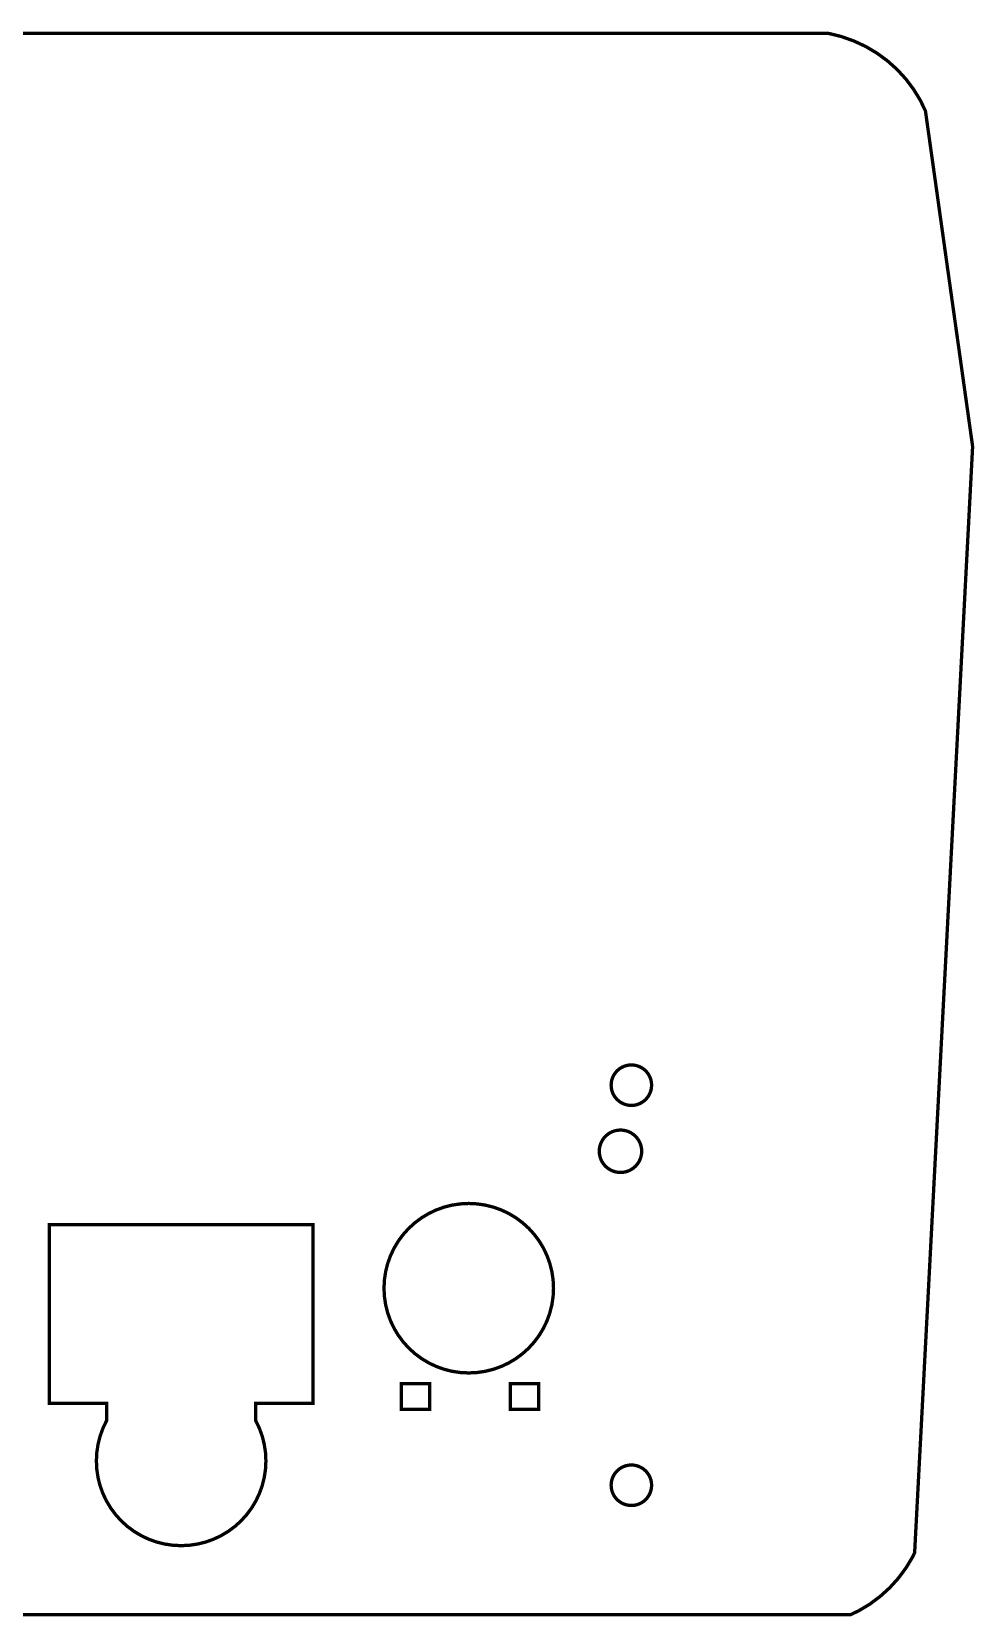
# Model space of a CAD drawing. Extents: x 0.01 to 6.68, y 0.06 to 6.68.
# Drawn here: x 2.74 to 6.68, y 0.06 to 6.68 of the extents above; entities that cross this region are included whole.
import ezdxf

# ---------------------------------------------------------------- set-up
doc = ezdxf.new("R2010")
doc.units = 0
doc.layers.get('0').update_dxf_attribs({"linetype": 'CONTINUOUS'})

msp = doc.modelspace()

# ---------------------------------------------------------------- linework, layer by layer
at = {"color": 0, "const_width": 0.013889}
msp.add_lwpolyline([(2.56244, 0.063151), (2.82032, 0.063151), (3.08236, 0.063151), (3.34646, 0.063151), (3.61051, 0.063151), (3.87256, 0.063151), (4.13043, 0.063151), (4.38211, 0.063151), (4.62554, 0.063151), (4.85867, 0.063151), (5.07932, 0.063151), (5.2856, 0.063151), (5.47532, 0.063151), (5.64643, 0.063151), (5.79688, 0.063151), (5.92464, 0.063151), (6.02756, 0.063151), (6.10368, 0.063151), (6.15082, 0.063151), (6.16704, 0.063151), (6.16704, 0.063151), (6.16704, 0.063151), (6.17225, 0.065647), (6.18375, 0.071072), (6.19521, 0.076552), (6.20047, 0.078993), (6.20047, 0.078993), (6.20047, 0.078993), (6.20768, 0.083388), (6.22364, 0.092936), (6.23958, 0.102485), (6.24685, 0.106825), (6.24685, 0.106825), (6.24685, 0.106825), (6.25364, 0.111871), (6.26856, 0.122938), (6.28347, 0.13406), (6.29031, 0.139051), (6.29031, 0.139051), (6.29031, 0.139051), (6.29656, 0.144749), (6.31033, 0.157226), (6.32411, 0.16976), (6.3304, 0.175401), (6.3304, 0.175401), (6.3304, 0.175401), (6.33285, 0.178114), (6.33529, 0.180772), (6.33529, 0.180772), (6.33529, 0.180772), (6.34017, 0.186199), (6.35101, 0.198133), (6.36182, 0.210069), (6.36675, 0.215494), (6.36675, 0.215494), (6.36675, 0.215494), (6.37175, 0.222331), (6.38286, 0.23725), (6.39393, 0.252171), (6.39899, 0.258951), (6.39899, 0.258951), (6.39899, 0.258951), (6.40332, 0.266222), (6.41287, 0.282172), (6.42242, 0.298122), (6.42681, 0.305339), (6.42681, 0.305339), (6.42681, 0.305339), (6.43083, 0.313857), (6.43485, 0.322319), (6.43485, 0.322319), (6.43485, 0.322319), (6.43517, 0.329156), (6.43599, 0.344075), (6.43674, 0.35905), (6.43712, 0.365831), (6.43712, 0.365831), (6.43712, 0.365831), (6.4375, 0.373156), (6.43847, 0.392415), (6.43989, 0.419596), (6.44157, 0.450792), (6.44319, 0.482042), (6.44461, 0.509224), (6.44558, 0.528483), (6.44601, 0.535753), (6.44601, 0.535753), (6.44601, 0.535753), (6.44635, 0.542372), (6.44726, 0.559733), (6.44851, 0.58431), (6.45003, 0.612414), (6.4515, 0.640571), (6.45275, 0.665147), (6.45367, 0.682508), (6.45404, 0.689074), (6.45404, 0.689074), (6.45404, 0.689074), (6.45594, 0.725586), (6.46018, 0.805826), (6.46436, 0.886122), (6.46631, 0.922581), (6.46631, 0.922581), (6.46631, 0.922581), (6.4669, 0.934571), (6.46756, 0.94656), (6.46756, 0.94656), (6.46756, 0.94656), (6.46821, 0.959472), (6.46972, 0.987847), (6.47119, 1.01622), (6.4719, 1.02908), (6.4719, 1.02908), (6.4719, 1.02908), (6.47271, 1.04481), (6.47353, 1.06055), (6.47353, 1.06055), (6.47353, 1.06055), (6.47385, 1.06738), (6.47424, 1.07416), (6.47424, 1.07416), (6.47424, 1.07416), (6.47558, 1.10086), (6.47928, 1.17117), (6.48449, 1.27056), (6.4905, 1.38449), (6.49647, 1.49843), (6.50168, 1.59782), (6.50537, 1.66813), (6.50678, 1.69476), (6.50678, 1.69476), (6.50678, 1.69476), (6.50726, 1.70415), (6.50851, 1.72885), (6.51036, 1.76378), (6.51247, 1.80376), (6.51454, 1.84381), (6.51639, 1.87875), (6.51764, 1.90343), (6.51818, 1.91276), (6.51818, 1.91276), (6.51818, 1.91276), (6.51878, 1.92421), (6.52007, 1.94933), (6.52138, 1.9745), (6.52203, 1.98589), (6.52203, 1.98589), (6.52203, 1.98589), (6.52246, 1.99485), (6.52371, 2.01828), (6.52544, 2.05149), (6.52746, 2.08951), (6.5294, 2.12761), (6.53114, 2.16081), (6.53239, 2.18425), (6.53288, 2.19314), (6.53288, 2.19314), (6.53288, 2.19314), (6.53326, 2.20047), (6.53424, 2.21963), (6.53564, 2.24675), (6.53733, 2.27783), (6.53896, 2.30897), (6.54036, 2.3361), (6.54135, 2.35525), (6.54178, 2.36253), (6.54178, 2.36253), (6.54178, 2.36253), (6.54292, 2.38499), (6.54601, 2.44422), (6.5504, 2.52789), (6.55544, 2.62386), (6.56049, 2.71983), (6.56489, 2.8035), (6.56799, 2.86274), (6.56917, 2.88514), (6.56917, 2.88514), (6.56917, 2.88514), (6.57036, 2.90836), (6.57379, 2.97385), (6.57915, 3.07563), (6.58604, 3.20768), (6.59424, 3.36388), (6.60335, 3.53825), (6.61317, 3.72467), (6.62326, 3.91715), (6.63331, 4.10969), (6.64312, 4.29611), (6.65224, 4.47049), (6.66043, 4.62668), (6.66732, 4.75874), (6.67269, 4.86051), (6.67611, 4.926), (6.67736, 4.94917), (6.67736, 4.94917), (6.67736, 4.94917), (6.67219, 4.98568), (6.65869, 5.08182), (6.6396, 5.21778), (6.61768, 5.37364), (6.59576, 5.52951), (6.57667, 5.66547), (6.56315, 5.76161), (6.55806, 5.79807), (6.55806, 5.79807), (6.55806, 5.79807), (6.55583, 5.81386), (6.54997, 5.85553), (6.54167, 5.91433), (6.53222, 5.98178), (6.52274, 6.04926), (6.51443, 6.10807), (6.50857, 6.14974), (6.5064, 6.16547), (6.5064, 6.16547), (6.5064, 6.16547), (6.50558, 6.17122), (6.50558, 6.17122), (6.50558, 6.17122), (6.50444, 6.17904), (6.50157, 6.1996), (6.4975, 6.22863), (6.49283, 6.26188), (6.48812, 6.29514), (6.48406, 6.32417), (6.48118, 6.34472), (6.48008, 6.35249), (6.48008, 6.35249), (6.48008, 6.35249), (6.47683, 6.35926), (6.46972, 6.37414), (6.46257, 6.38906), (6.45936, 6.39578), (6.45936, 6.39578), (6.45936, 6.39578), (6.45497, 6.40306), (6.44532, 6.419), (6.4356, 6.435), (6.43126, 6.44222), (6.43126, 6.44222), (6.43126, 6.44222), (6.42617, 6.44906), (6.41499, 6.46397), (6.40375, 6.47889), (6.39871, 6.48568), (6.39871, 6.48568), (6.39871, 6.48568), (6.39296, 6.49197), (6.38032, 6.50575), (6.36768, 6.51953), (6.36199, 6.52576), (6.36199, 6.52576), (6.36199, 6.52576), (6.35781, 6.52951), (6.34864, 6.53776), (6.33942, 6.54601), (6.33529, 6.54969), (6.33529, 6.54969), (6.33529, 6.54969), (6.32835, 6.55593), (6.32146, 6.56212), (6.32146, 6.56212), (6.32146, 6.56212), (6.31456, 6.56717), (6.29949, 6.57824), (6.2844, 6.58931), (6.27756, 6.59429), (6.27756, 6.59429), (6.27756, 6.59429), (6.27024, 6.59868), (6.25413, 6.60824), (6.23801, 6.61783), (6.23068, 6.62218), (6.23068, 6.62218), (6.23068, 6.62218), (6.22293, 6.62582), (6.20594, 6.63374), (6.18896, 6.64171), (6.18126, 6.64529), (6.18126, 6.64529), (6.18126, 6.64529), (6.17318, 6.64817), (6.15549, 6.6544), (6.13781, 6.66069), (6.12978, 6.66351), (6.12978, 6.66351), (6.12978, 6.66351), (6.12147, 6.66558), (6.10325, 6.67014), (6.08501, 6.67469), (6.07676, 6.67671), (6.07676, 6.67671), (6.07676, 6.67671), (6.07215, 6.67736), (6.07215, 6.67736), (6.07215, 6.67736), (6.05647, 6.67736), (6.0109, 6.67736), (5.93739, 6.67736), (5.83789, 6.67736), (5.71446, 6.67736), (5.56907, 6.67736), (5.40369, 6.67736), (5.22032, 6.67736), (5.02106, 6.67736), (4.80778, 6.67736), (4.58251, 6.67736), (4.34728, 6.67736), (4.10406, 6.67736), (3.85482, 6.67736), (3.60161, 6.67736), (3.3464, 6.67736), (3.09119, 6.67736), (2.838, 6.67736), (2.58876, 6.67736)], dxfattribs=at)
for points in [[(5.16635, 2.2889), (5.16635, 2.2889), (5.16743, 2.29432), (5.16851, 2.29975), (5.16851, 2.29975), (5.16851, 2.29975), (5.16894, 2.301), (5.16894, 2.301), (5.16894, 2.301), (5.17051, 2.30561), (5.1721, 2.31022), (5.1721, 2.31022), (5.1721, 2.31022), (5.17449, 2.31521), (5.17692, 2.32015), (5.17692, 2.32015), (5.17692, 2.32015), (5.18001, 2.32476), (5.18311, 2.32937), (5.18311, 2.32937), (5.18311, 2.32937), (5.18674, 2.33356), (5.19043, 2.33768), (5.19043, 2.33768), (5.19043, 2.33768), (5.19456, 2.34136), (5.19874, 2.345), (5.19874, 2.345), (5.19874, 2.345), (5.20258, 2.3476), (5.20649, 2.35015), (5.20649, 2.35015), (5.20649, 2.35015), (5.20796, 2.35113), (5.20796, 2.35113), (5.20796, 2.35113), (5.21289, 2.35362), (5.21789, 2.35607), (5.21789, 2.35607), (5.21789, 2.35607), (5.2231, 2.35786), (5.22835, 2.3596), (5.22835, 2.3596), (5.22835, 2.3596), (5.23378, 2.36068), (5.23926, 2.36176), (5.23926, 2.36176), (5.23926, 2.36176), (5.24474, 2.36214), (5.25028, 2.36253), (5.25028, 2.36253), (5.25028, 2.36253), (5.25581, 2.36214), (5.26133, 2.36176), (5.26133, 2.36176), (5.26133, 2.36176), (5.26676, 2.36068), (5.27219, 2.3596), (5.27219, 2.3596), (5.27219, 2.3596), (5.2774, 2.35786), (5.28267, 2.35607), (5.28267, 2.35607), (5.28267, 2.35607), (5.28711, 2.35385), (5.28711, 2.35385), (5.28711, 2.35385), (5.29258, 2.35113), (5.29258, 2.35113), (5.29258, 2.35113), (5.29719, 2.3481), (5.30181, 2.345), (5.30181, 2.345), (5.30181, 2.345), (5.30593, 2.34136), (5.31011, 2.33768), (5.31011, 2.33768), (5.31011, 2.33768), (5.31375, 2.33356), (5.31743, 2.32937), (5.31743, 2.32937), (5.31743, 2.32937), (5.32047, 2.32476), (5.32357, 2.32015), (5.32357, 2.32015), (5.32357, 2.32015), (5.32601, 2.31521), (5.3285, 2.31022), (5.3285, 2.31022), (5.3285, 2.31022), (5.33003, 2.30561), (5.3316, 2.301), (5.3316, 2.301), (5.3316, 2.301), (5.33203, 2.29975), (5.33203, 2.29975), (5.33203, 2.29975), (5.33311, 2.29432), (5.33421, 2.2889), (5.33421, 2.2889), (5.33421, 2.2889), (5.33453, 2.28336), (5.3349, 2.27783), (5.3349, 2.27783), (5.3349, 2.27783), (5.33453, 2.27229), (5.33421, 2.26676), (5.33421, 2.26676), (5.33421, 2.26676), (5.33311, 2.26133), (5.33203, 2.25592), (5.33203, 2.25592), (5.33203, 2.25592), (5.33024, 2.25071), (5.3285, 2.24544), (5.3285, 2.24544), (5.3285, 2.24544), (5.32601, 2.2405), (5.32357, 2.23551), (5.32357, 2.23551), (5.32357, 2.23551), (5.32047, 2.2309), (5.31743, 2.22629), (5.31743, 2.22629), (5.31743, 2.22629), (5.31375, 2.22217), (5.31011, 2.21799), (5.31011, 2.21799), (5.31011, 2.21799), (5.30593, 2.21436), (5.30181, 2.21067), (5.30181, 2.21067), (5.30181, 2.21067), (5.29719, 2.20763), (5.29258, 2.20454), (5.29258, 2.20454), (5.29258, 2.20454), (5.2876, 2.2021), (5.28267, 2.1996), (5.28267, 2.1996), (5.28267, 2.1996), (5.2774, 2.19781), (5.27219, 2.19601), (5.27219, 2.19601), (5.27219, 2.19601), (5.26676, 2.19493), (5.26133, 2.19385), (5.26133, 2.19385), (5.26133, 2.19385), (5.25581, 2.19353), (5.25028, 2.19314), (5.25028, 2.19314), (5.25028, 2.19314), (5.24474, 2.19353), (5.23926, 2.19385), (5.23926, 2.19385), (5.23926, 2.19385), (5.23378, 2.19493), (5.22835, 2.19601), (5.22835, 2.19601), (5.22835, 2.19601), (5.2231, 2.19781), (5.21789, 2.1996), (5.21789, 2.1996), (5.21789, 2.1996), (5.21289, 2.2021), (5.20796, 2.20454), (5.20796, 2.20454), (5.20796, 2.20454), (5.20649, 2.20551), (5.20649, 2.20551), (5.20649, 2.20551), (5.20258, 2.20811), (5.19874, 2.21067), (5.19874, 2.21067), (5.19874, 2.21067), (5.19456, 2.21436), (5.19043, 2.21799), (5.19043, 2.21799), (5.19043, 2.21799), (5.18674, 2.22217), (5.18311, 2.22629), (5.18311, 2.22629), (5.18311, 2.22629), (5.18001, 2.2309), (5.17692, 2.23551), (5.17692, 2.23551), (5.17692, 2.23551), (5.17449, 2.2405), (5.1721, 2.24544), (5.1721, 2.24544), (5.1721, 2.24544), (5.17031, 2.25071), (5.16851, 2.25592), (5.16851, 2.25592), (5.16851, 2.25592), (5.16743, 2.26133), (5.16635, 2.26676), (5.16635, 2.26676), (5.16635, 2.26676), (5.16596, 2.27229), (5.16564, 2.27783), (5.16564, 2.27783), (5.16564, 2.27783), (5.16596, 2.28336), (5.16635, 2.2889), (5.16635, 2.2889)], [(5.11681, 1.98981), (5.11681, 1.98981), (5.11643, 1.99561), (5.11604, 2.00142), (5.11604, 2.00142), (5.11604, 2.00142), (5.11643, 2.00722), (5.11681, 2.01297), (5.11681, 2.01297), (5.11681, 2.01297), (5.11794, 2.01867), (5.11908, 2.02436), (5.11908, 2.02436), (5.11908, 2.02436), (5.12093, 2.02983), (5.12283, 2.03532), (5.12283, 2.03532), (5.12283, 2.03532), (5.12538, 2.04053), (5.12793, 2.04574), (5.12793, 2.04574), (5.12793, 2.04574), (5.13113, 2.05057), (5.13439, 2.05539), (5.13439, 2.05539), (5.13439, 2.05539), (5.13818, 2.05979), (5.14204, 2.06413), (5.14204, 2.06413), (5.14204, 2.06413), (5.14638, 2.06793), (5.15076, 2.07172), (5.15076, 2.07172), (5.15076, 2.07172), (5.1556, 2.07497), (5.16043, 2.07824), (5.16043, 2.07824), (5.16043, 2.07824), (5.16558, 2.08078), (5.17079, 2.08333), (5.17079, 2.08333), (5.17079, 2.08333), (5.17626, 2.08524), (5.18181, 2.08708), (5.18181, 2.08708), (5.18181, 2.08708), (5.18744, 2.08822), (5.19314, 2.08931), (5.19314, 2.08931), (5.19314, 2.08931), (5.19894, 2.08974), (5.20475, 2.09011), (5.20475, 2.09011), (5.20475, 2.09011), (5.20649, 2.09), (5.20649, 2.09), (5.20649, 2.09), (5.21137, 2.08968), (5.21631, 2.08931), (5.21631, 2.08931), (5.21631, 2.08931), (5.222, 2.08822), (5.22771, 2.08708), (5.22771, 2.08708), (5.22771, 2.08708), (5.23318, 2.08524), (5.23867, 2.08333), (5.23867, 2.08333), (5.23867, 2.08333), (5.24387, 2.08078), (5.24908, 2.07824), (5.24908, 2.07824), (5.24908, 2.07824), (5.2539, 2.07497), (5.25874, 2.07172), (5.25874, 2.07172), (5.25874, 2.07172), (5.26307, 2.06793), (5.26747, 2.06413), (5.26747, 2.06413), (5.26747, 2.06413), (5.27126, 2.05979), (5.27512, 2.05539), (5.27512, 2.05539), (5.27512, 2.05539), (5.27832, 2.05057), (5.28157, 2.04574), (5.28157, 2.04574), (5.28157, 2.04574), (5.28413, 2.04053), (5.28668, 2.03532), (5.28668, 2.03532), (5.28668, 2.03532), (5.28851, 2.02983), (5.29042, 2.02436), (5.29042, 2.02436), (5.29042, 2.02436), (5.2915, 2.01867), (5.29264, 2.01297), (5.29264, 2.01297), (5.29264, 2.01297), (5.29303, 2.00722), (5.2934, 2.00142), (5.2934, 2.00142), (5.2934, 2.00142), (5.29303, 1.99561), (5.29264, 1.98981), (5.29264, 1.98981), (5.29264, 1.98981), (5.2915, 1.98415), (5.29042, 1.97846), (5.29042, 1.97846), (5.29042, 1.97846), (5.28851, 1.97299), (5.28668, 1.96744), (5.28668, 1.96744), (5.28668, 1.96744), (5.28413, 1.96229), (5.28157, 1.95708), (5.28157, 1.95708), (5.28157, 1.95708), (5.27832, 1.95226), (5.27512, 1.94743), (5.27512, 1.94743), (5.27512, 1.94743), (5.27126, 1.94308), (5.26747, 1.93869), (5.26747, 1.93869), (5.26747, 1.93869), (5.26307, 1.9349), (5.25874, 1.93104), (5.25874, 1.93104), (5.25874, 1.93104), (5.2539, 1.92785), (5.24908, 1.92458), (5.24908, 1.92458), (5.24908, 1.92458), (5.24387, 1.92204), (5.23867, 1.91949), (5.23867, 1.91949), (5.23867, 1.91949), (5.23318, 1.91764), (5.22771, 1.91575), (5.22771, 1.91575), (5.22771, 1.91575), (5.222, 1.91461), (5.21631, 1.91347), (5.21631, 1.91347), (5.21631, 1.91347), (5.21137, 1.91319), (5.20649, 1.91288), (5.20649, 1.91288), (5.20649, 1.91288), (5.20475, 1.91276), (5.20475, 1.91276), (5.20475, 1.91276), (5.19894, 1.91314), (5.19314, 1.91347), (5.19314, 1.91347), (5.19314, 1.91347), (5.18744, 1.91461), (5.18181, 1.91575), (5.18181, 1.91575), (5.18181, 1.91575), (5.17626, 1.91764), (5.17079, 1.91949), (5.17079, 1.91949), (5.17079, 1.91949), (5.16558, 1.92204), (5.16043, 1.92458), (5.16043, 1.92458), (5.16043, 1.92458), (5.1556, 1.92785), (5.15076, 1.93104), (5.15076, 1.93104), (5.15076, 1.93104), (5.14638, 1.9349), (5.14204, 1.93869), (5.14204, 1.93869), (5.14204, 1.93869), (5.13818, 1.94308), (5.13439, 1.94743), (5.13439, 1.94743), (5.13439, 1.94743), (5.13113, 1.95226), (5.12793, 1.95708), (5.12793, 1.95708), (5.12793, 1.95708), (5.12538, 1.96229), (5.12283, 1.96744), (5.12283, 1.96744), (5.12283, 1.96744), (5.12093, 1.97299), (5.11908, 1.97846), (5.11908, 1.97846), (5.11908, 1.97846), (5.11794, 1.98415), (5.11681, 1.98981), (5.11681, 1.98981)], [(4.23112, 1.32568), (4.23112, 1.32568), (4.23014, 1.32954), (4.22917, 1.33339), (4.22917, 1.33339), (4.22917, 1.33339), (4.22592, 1.34641), (4.22265, 1.35943), (4.22265, 1.35943), (4.22265, 1.35943), (4.22185, 1.36485), (4.22011, 1.37663), (4.21832, 1.38846), (4.21756, 1.39382), (4.21756, 1.39382), (4.21756, 1.39382), (4.21669, 1.41124), (4.21582, 1.4286), (4.21582, 1.4286), (4.21582, 1.4286), (4.21669, 1.44596), (4.21756, 1.46332), (4.21756, 1.46332), (4.21756, 1.46332), (4.21832, 1.46875), (4.22011, 1.48053), (4.22185, 1.49235), (4.22265, 1.49772), (4.22265, 1.49772), (4.22265, 1.49772), (4.22396, 1.50304), (4.22689, 1.5146), (4.22976, 1.52621), (4.23112, 1.53147), (4.23112, 1.53147), (4.23112, 1.53147), (4.23292, 1.53663), (4.23699, 1.54785), (4.241, 1.55914), (4.24283, 1.56424), (4.24283, 1.56424), (4.24283, 1.56424), (4.24511, 1.56917), (4.25028, 1.57997), (4.25537, 1.59076), (4.25771, 1.59565), (4.25771, 1.59565), (4.25771, 1.59565), (4.26047, 1.60032), (4.2666, 1.61057), (4.27274, 1.62088), (4.27556, 1.62549), (4.27556, 1.62549), (4.27556, 1.62549), (4.27875, 1.62989), (4.28592, 1.63949), (4.29308, 1.64908), (4.29633, 1.65343), (4.29633, 1.65343), (4.29633, 1.65343), (4.29856, 1.65593), (4.29856, 1.65593), (4.29856, 1.65593), (4.30181, 1.65961), (4.30908, 1.66758), (4.31635, 1.67557), (4.31967, 1.67919), (4.31967, 1.67919), (4.31967, 1.67919), (4.32824, 1.68701), (4.33686, 1.69476), (4.33686, 1.69476), (4.33686, 1.69476), (4.34115, 1.69868), (4.34543, 1.70258), (4.34543, 1.70258), (4.34543, 1.70258), (4.34978, 1.70583), (4.35938, 1.71294), (4.36897, 1.72011), (4.37337, 1.72331), (4.37337, 1.72331), (4.37337, 1.72331), (4.37756, 1.72586), (4.38678, 1.73133), (4.39594, 1.73688), (4.40018, 1.73936), (4.40018, 1.73936), (4.40018, 1.73936), (4.40321, 1.74115), (4.40321, 1.74115), (4.40321, 1.74115), (4.4081, 1.74349), (4.41894, 1.74858), (4.42974, 1.75375), (4.43468, 1.75603), (4.43468, 1.75603), (4.43468, 1.75603), (4.43978, 1.75786), (4.45101, 1.76188), (4.46224, 1.76594), (4.46739, 1.76774), (4.46739, 1.76774), (4.46739, 1.76774), (4.47265, 1.7691), (4.48426, 1.77197), (4.49582, 1.7749), (4.50114, 1.77621), (4.50114, 1.77621), (4.50114, 1.77621), (4.50651, 1.77701), (4.51833, 1.77875), (4.53011, 1.78054), (4.53554, 1.78131), (4.53554, 1.78131), (4.53554, 1.78131), (4.5529, 1.78217), (4.57032, 1.78304), (4.57032, 1.78304), (4.57032, 1.78304), (4.58768, 1.78217), (4.60504, 1.78131), (4.60504, 1.78131), (4.60504, 1.78131), (4.6104, 1.78054), (4.62224, 1.77875), (4.634, 1.77701), (4.63943, 1.77621), (4.63943, 1.77621), (4.63943, 1.77621), (4.64469, 1.7749), (4.65631, 1.77197), (4.66786, 1.7691), (4.67318, 1.76774), (4.67318, 1.76774), (4.67318, 1.76774), (4.67828, 1.76594), (4.68956, 1.76188), (4.70079, 1.75786), (4.70594, 1.75603), (4.70594, 1.75603), (4.70594, 1.75603), (4.71431, 1.75206), (4.72271, 1.7481), (4.72271, 1.7481), (4.72271, 1.7481), (4.73004, 1.74462), (4.73736, 1.74115), (4.73736, 1.74115), (4.73736, 1.74115), (4.74197, 1.73839), (4.75228, 1.73226), (4.76253, 1.72612), (4.76719, 1.72331), (4.76719, 1.72331), (4.76719, 1.72331), (4.77154, 1.72011), (4.78114, 1.71294), (4.79075, 1.70583), (4.79514, 1.70258), (4.79514, 1.70258), (4.79514, 1.70258), (4.79943, 1.69868), (4.80371, 1.69476), (4.80371, 1.69476), (4.80371, 1.69476), (4.81228, 1.68701), (4.8209, 1.67919), (4.8209, 1.67919), (4.8209, 1.67919), (4.82417, 1.67557), (4.83143, 1.66758), (4.83871, 1.65961), (4.84201, 1.65593), (4.84201, 1.65593), (4.84201, 1.65593), (4.84429, 1.65343), (4.84429, 1.65343), (4.84429, 1.65343), (4.8475, 1.64908), (4.8546, 1.63949), (4.86171, 1.62989), (4.86496, 1.62549), (4.86496, 1.62549), (4.86496, 1.62549), (4.86774, 1.62088), (4.87392, 1.61057), (4.88004, 1.60032), (4.88286, 1.59565), (4.88286, 1.59565), (4.88286, 1.59565), (4.88514, 1.59076), (4.89031, 1.57997), (4.8954, 1.56917), (4.89774, 1.56424), (4.89774, 1.56424), (4.89774, 1.56424), (4.89953, 1.55914), (4.9036, 1.54785), (4.90761, 1.53663), (4.90944, 1.53147), (4.90944, 1.53147), (4.90944, 1.53147), (4.91075, 1.52621), (4.91368, 1.5146), (4.91656, 1.50304), (4.91792, 1.49772), (4.91792, 1.49772), (4.91792, 1.49772), (4.91868, 1.49235), (4.92046, 1.48053), (4.92219, 1.46875), (4.92301, 1.46332), (4.92301, 1.46332), (4.92301, 1.46332), (4.92383, 1.44596), (4.92469, 1.4286), (4.92469, 1.4286), (4.92469, 1.4286), (4.92383, 1.41124), (4.92301, 1.39382), (4.92301, 1.39382), (4.92301, 1.39382), (4.92219, 1.38846), (4.92046, 1.37663), (4.91868, 1.36485), (4.91792, 1.35943), (4.91792, 1.35943), (4.91792, 1.35943), (4.91465, 1.34641), (4.9114, 1.33339), (4.9114, 1.33339), (4.9114, 1.33339), (4.91043, 1.32954), (4.90944, 1.32568), (4.90944, 1.32568), (4.90944, 1.32568), (4.90761, 1.32058), (4.9036, 1.3093), (4.89953, 1.29807), (4.89774, 1.29291), (4.89774, 1.29291), (4.89774, 1.29291), (4.8954, 1.28803), (4.89031, 1.27723), (4.88514, 1.26644), (4.88286, 1.2615), (4.88286, 1.2615), (4.88286, 1.2615), (4.88004, 1.25689), (4.87392, 1.24658), (4.86774, 1.23633), (4.86496, 1.23166), (4.86496, 1.23166), (4.86496, 1.23166), (4.86171, 1.22732), (4.8546, 1.21772), (4.8475, 1.20812), (4.84429, 1.20372), (4.84429, 1.20372), (4.84429, 1.20372), (4.8406, 1.19971), (4.83257, 1.19086), (4.82454, 1.18202), (4.8209, 1.17795), (4.8209, 1.17795), (4.8209, 1.17795), (4.81685, 1.17432), (4.808, 1.16629), (4.79915, 1.15826), (4.79514, 1.15457), (4.79514, 1.15457), (4.79514, 1.15457), (4.79075, 1.15137), (4.78114, 1.14426), (4.77154, 1.13715), (4.76719, 1.1339), (4.76719, 1.1339), (4.76719, 1.1339), (4.76253, 1.13113), (4.75228, 1.12495), (4.74197, 1.11882), (4.73736, 1.11599), (4.73736, 1.11599), (4.73736, 1.11599), (4.73004, 1.11252), (4.72271, 1.10905), (4.72271, 1.10905), (4.72271, 1.10905), (4.71431, 1.10509), (4.70594, 1.10113), (4.70594, 1.10113), (4.70594, 1.10113), (4.70079, 1.09934), (4.68956, 1.09527), (4.67828, 1.09125), (4.67318, 1.08941), (4.67318, 1.08941), (4.67318, 1.08941), (4.66786, 1.08811), (4.65631, 1.08518), (4.64469, 1.0823), (4.63943, 1.08095), (4.63943, 1.08095), (4.63943, 1.08095), (4.634, 1.08019), (4.62224, 1.0784), (4.6104, 1.07666), (4.60504, 1.07585), (4.60504, 1.07585), (4.60504, 1.07585), (4.58768, 1.07503), (4.57032, 1.07416), (4.57032, 1.07416), (4.57032, 1.07416), (4.5529, 1.07503), (4.53554, 1.07585), (4.53554, 1.07585), (4.53554, 1.07585), (4.53011, 1.07666), (4.51833, 1.0784), (4.50651, 1.08019), (4.50114, 1.08095), (4.50114, 1.08095), (4.50114, 1.08095), (4.49582, 1.0823), (4.48426, 1.08518), (4.47265, 1.08811), (4.46739, 1.08941), (4.46739, 1.08941), (4.46739, 1.08941), (4.46224, 1.09125), (4.45101, 1.09527), (4.43978, 1.09934), (4.43468, 1.10113), (4.43468, 1.10113), (4.43468, 1.10113), (4.42974, 1.10346), (4.41894, 1.10856), (4.4081, 1.11372), (4.40321, 1.11599), (4.40321, 1.11599), (4.40321, 1.11599), (4.40018, 1.11784), (4.40018, 1.11784), (4.40018, 1.11784), (4.39594, 1.12039), (4.38678, 1.12587), (4.37756, 1.1314), (4.37337, 1.1339), (4.37337, 1.1339), (4.37337, 1.1339), (4.36897, 1.13715), (4.35938, 1.14426), (4.34978, 1.15137), (4.34543, 1.15457), (4.34543, 1.15457), (4.34543, 1.15457), (4.34136, 1.15826), (4.33251, 1.16629), (4.32368, 1.17432), (4.31967, 1.17795), (4.31967, 1.17795), (4.31967, 1.17795), (4.31597, 1.18202), (4.308, 1.19086), (4.29997, 1.19971), (4.29633, 1.20372), (4.29633, 1.20372), (4.29633, 1.20372), (4.29308, 1.20812), (4.28592, 1.21772), (4.27875, 1.22732), (4.27556, 1.23166), (4.27556, 1.23166), (4.27556, 1.23166), (4.27274, 1.23633), (4.2666, 1.24658), (4.26047, 1.25689), (4.25771, 1.2615), (4.25771, 1.2615), (4.25771, 1.2615), (4.25537, 1.26644), (4.25028, 1.27723), (4.24511, 1.28803), (4.24283, 1.29291), (4.24283, 1.29291), (4.24283, 1.29291), (4.241, 1.29807), (4.23699, 1.3093), (4.23292, 1.32058), (4.23112, 1.32568), (4.23112, 1.32568)], [(3.05643, 0.875651), (3.05643, 0.875651), (3.05643, 0.886774), (3.05643, 0.911133), (3.05643, 0.935493), (3.05643, 0.94656), (3.05643, 0.94656), (3.05643, 0.94656), (3.01887, 0.94656), (2.93631, 0.94656), (2.85374, 0.94656), (2.81625, 0.94656), (2.81625, 0.94656), (2.81625, 0.94656), (2.81625, 0.978733), (2.81625, 1.06348), (2.81625, 1.18332), (2.81625, 1.32069), (2.81625, 1.45806), (2.81625, 1.5779), (2.81625, 1.66265), (2.81625, 1.69476), (2.81625, 1.69476), (2.81625, 1.69476), (2.86361, 1.69476), (2.9885, 1.69476), (3.1651, 1.69476), (3.36751, 1.69476), (3.56988, 1.69476), (3.74647, 1.69476), (3.87136, 1.69476), (3.91878, 1.69476), (3.91878, 1.69476), (3.91878, 1.69476), (3.91878, 1.66265), (3.91878, 1.5779), (3.91878, 1.45806), (3.91878, 1.32069), (3.91878, 1.18332), (3.91878, 1.06348), (3.91878, 0.978733), (3.91878, 0.94656), (3.91878, 0.94656), (3.91878, 0.94656), (3.88124, 0.94656), (3.79872, 0.94656), (3.71615, 0.94656), (3.67865, 0.94656), (3.67865, 0.94656), (3.67865, 0.94656), (3.67865, 0.935493), (3.67865, 0.911133), (3.67865, 0.886774), (3.67865, 0.875651), (3.67865, 0.875651), (3.67865, 0.875651), (3.68012, 0.87321), (3.68012, 0.87321), (3.68012, 0.87321), (3.6824, 0.868326), (3.68756, 0.857531), (3.69265, 0.846733), (3.69499, 0.841797), (3.69499, 0.841797), (3.69499, 0.841797), (3.69678, 0.836697), (3.70085, 0.825412), (3.70486, 0.814182), (3.70671, 0.809028), (3.70671, 0.809028), (3.70671, 0.809028), (3.70801, 0.803765), (3.71089, 0.792156), (3.71376, 0.780599), (3.71511, 0.775282), (3.71511, 0.775282), (3.71511, 0.775282), (3.71588, 0.769911), (3.71767, 0.758083), (3.71946, 0.746311), (3.72026, 0.740886), (3.72026, 0.740886), (3.72026, 0.740886), (3.72108, 0.723525), (3.72194, 0.706164), (3.72194, 0.706164), (3.72194, 0.706164), (3.72151, 0.697646), (3.72114, 0.689074), (3.72114, 0.689074), (3.72114, 0.689074), (3.72108, 0.688368), (3.72108, 0.688368), (3.72108, 0.688368), (3.72065, 0.679904), (3.72026, 0.671386), (3.72026, 0.671386), (3.72026, 0.671386), (3.71946, 0.666015), (3.71767, 0.654189), (3.71588, 0.642415), (3.71511, 0.63699), (3.71511, 0.63699), (3.71511, 0.63699), (3.71376, 0.631728), (3.71089, 0.620117), (3.70801, 0.608561), (3.70671, 0.603244), (3.70671, 0.603244), (3.70671, 0.603244), (3.70486, 0.598144), (3.70085, 0.58686), (3.69678, 0.575629), (3.69499, 0.570475), (3.69499, 0.570475), (3.69499, 0.570475), (3.69265, 0.565593), (3.68756, 0.554796), (3.6824, 0.544), (3.68012, 0.539063), (3.68012, 0.539063), (3.68012, 0.539063), (3.67811, 0.535753), (3.67811, 0.535753), (3.67811, 0.535753), (3.67333, 0.527778), (3.66857, 0.519803), (3.66857, 0.519803), (3.66857, 0.519803), (3.66536, 0.51454), (3.66222, 0.509224), (3.66222, 0.509224), (3.66222, 0.509224), (3.65896, 0.504883), (3.65186, 0.495281), (3.64469, 0.485678), (3.6415, 0.481282), (3.6415, 0.481282), (3.6415, 0.481282), (3.63781, 0.477268), (3.62978, 0.468425), (3.62175, 0.459636), (3.61811, 0.455567), (3.61811, 0.455567), (3.61811, 0.455567), (3.61404, 0.451932), (3.60525, 0.443847), (3.5964, 0.435818), (3.59239, 0.432129), (3.59239, 0.432129), (3.59239, 0.432129), (3.588, 0.428928), (3.5784, 0.421821), (3.56879, 0.414714), (3.56446, 0.411458), (3.56446, 0.411458), (3.56446, 0.411458), (3.55979, 0.408692), (3.54953, 0.402507), (3.53922, 0.396376), (3.53461, 0.393554), (3.53461, 0.393554), (3.53461, 0.393554), (3.52968, 0.391276), (3.51887, 0.386122), (3.50803, 0.381022), (3.50315, 0.378689), (3.50315, 0.378689), (3.50315, 0.378689), (3.49799, 0.376899), (3.48676, 0.372831), (3.47553, 0.368815), (3.47043, 0.366971), (3.47043, 0.366971), (3.47043, 0.366971), (3.46588, 0.365831), (3.46588, 0.365831), (3.46588, 0.365831), (3.45128, 0.362196), (3.43668, 0.358507), (3.43668, 0.358507), (3.43668, 0.358507), (3.43126, 0.357747), (3.41949, 0.355957), (3.40767, 0.354221), (3.40229, 0.353407), (3.40229, 0.353407), (3.40229, 0.353407), (3.38493, 0.352593), (3.36757, 0.351725), (3.36757, 0.351725), (3.36757, 0.351725), (3.35015, 0.352593), (3.33279, 0.353407), (3.33279, 0.353407), (3.33279, 0.353407), (3.32736, 0.354221), (3.31554, 0.355957), (3.30371, 0.357747), (3.29833, 0.358507), (3.29833, 0.358507), (3.29833, 0.358507), (3.28375, 0.362196), (3.26921, 0.365831), (3.26921, 0.365831), (3.26921, 0.365831), (3.26465, 0.366971), (3.26465, 0.366971), (3.26465, 0.366971), (3.2595, 0.368815), (3.24826, 0.372831), (3.23699, 0.376899), (3.23188, 0.378689), (3.23188, 0.378689), (3.23188, 0.378689), (3.22694, 0.381022), (3.21615, 0.386122), (3.20535, 0.391276), (3.20047, 0.393554), (3.20047, 0.393554), (3.20047, 0.393554), (3.19581, 0.396376), (3.18554, 0.402507), (3.17524, 0.408692), (3.17063, 0.411458), (3.17063, 0.411458), (3.17063, 0.411458), (3.16624, 0.414714), (3.15662, 0.421821), (3.14703, 0.428928), (3.14268, 0.432129), (3.14268, 0.432129), (3.14268, 0.432129), (3.13861, 0.435818), (3.12978, 0.443847), (3.12093, 0.451932), (3.11692, 0.455567), (3.11692, 0.455567), (3.11692, 0.455567), (3.1135, 0.45931), (3.11008, 0.463053), (3.11008, 0.463053), (3.11008, 0.463053), (3.10183, 0.472168), (3.09358, 0.481282), (3.09358, 0.481282), (3.09358, 0.481282), (3.09033, 0.485678), (3.08317, 0.495281), (3.07601, 0.504883), (3.07281, 0.509224), (3.07281, 0.509224), (3.07281, 0.509224), (3.06967, 0.51454), (3.06651, 0.519803), (3.06651, 0.519803), (3.06651, 0.519803), (3.06174, 0.527778), (3.05697, 0.535753), (3.05697, 0.535753), (3.05697, 0.535753), (3.05496, 0.539063), (3.05496, 0.539063), (3.05496, 0.539063), (3.05263, 0.544), (3.04753, 0.554796), (3.04237, 0.565593), (3.0401, 0.570475), (3.0401, 0.570475), (3.0401, 0.570475), (3.03825, 0.575629), (3.03424, 0.58686), (3.03017, 0.598144), (3.02838, 0.603244), (3.02838, 0.603244), (3.02838, 0.603244), (3.02701, 0.608561), (3.02414, 0.620117), (3.02121, 0.631728), (3.01992, 0.63699), (3.01992, 0.63699), (3.01992, 0.63699), (3.0191, 0.642415), (3.01736, 0.654189), (3.01557, 0.666015), (3.01481, 0.671386), (3.01481, 0.671386), (3.01481, 0.671386), (3.01438, 0.679904), (3.014, 0.688368), (3.014, 0.688368), (3.014, 0.688368), (3.01394, 0.689074), (3.01394, 0.689074), (3.01394, 0.689074), (3.01351, 0.697646), (3.01307, 0.706164), (3.01307, 0.706164), (3.01307, 0.706164), (3.01394, 0.723525), (3.01481, 0.740886), (3.01481, 0.740886), (3.01481, 0.740886), (3.01557, 0.746311), (3.01736, 0.758083), (3.0191, 0.769911), (3.01992, 0.775282), (3.01992, 0.775282), (3.01992, 0.775282), (3.02121, 0.780599), (3.02414, 0.792156), (3.02701, 0.803765), (3.02838, 0.809028), (3.02838, 0.809028), (3.02838, 0.809028), (3.03017, 0.814182), (3.03424, 0.825412), (3.03825, 0.836697), (3.0401, 0.841797), (3.0401, 0.841797), (3.0401, 0.841797), (3.04237, 0.846733), (3.04753, 0.857531), (3.05263, 0.868326), (3.05496, 0.87321), (3.05496, 0.87321), (3.05496, 0.87321), (3.05643, 0.875651), (3.05643, 0.875651)], [(4.40614, 0.94656), (4.40614, 0.94656), (4.40614, 0.934571), (4.40614, 0.922581), (4.40614, 0.922581), (4.40614, 0.922581), (4.38764, 0.922581), (4.34706, 0.922581), (4.30647, 0.922581), (4.28803, 0.922581), (4.28803, 0.922581), (4.28803, 0.922581), (4.28803, 0.939236), (4.28803, 0.975857), (4.28803, 1.01248), (4.28803, 1.02908), (4.28803, 1.02908), (4.28803, 1.02908), (4.30647, 1.02908), (4.34706, 1.02908), (4.38764, 1.02908), (4.40614, 1.02908), (4.40614, 1.02908), (4.40614, 1.02908), (4.40614, 1.01622), (4.40614, 0.987847), (4.40614, 0.959472), (4.40614, 0.94656), (4.40614, 0.94656)], [(4.86285, 0.94656), (4.86285, 0.94656), (4.86285, 0.934571), (4.86285, 0.922581), (4.86285, 0.922581), (4.86285, 0.922581), (4.84435, 0.922581), (4.80376, 0.922581), (4.76318, 0.922581), (4.74474, 0.922581), (4.74474, 0.922581), (4.74474, 0.922581), (4.74474, 0.939236), (4.74474, 0.975857), (4.74474, 1.01248), (4.74474, 1.02908), (4.74474, 1.02908), (4.74474, 1.02908), (4.76318, 1.02908), (4.80376, 1.02908), (4.84435, 1.02908), (4.86285, 1.02908), (4.86285, 1.02908), (4.86285, 1.02908), (4.86285, 1.01622), (4.86285, 0.987847), (4.86285, 0.959472), (4.86285, 0.94656), (4.86285, 0.94656)], [(5.26133, 0.520508), (5.26133, 0.520508), (5.25581, 0.520182), (5.25028, 0.519803), (5.25028, 0.519803), (5.25028, 0.519803), (5.24474, 0.520182), (5.23926, 0.520508), (5.23926, 0.520508), (5.23926, 0.520508), (5.23378, 0.521593), (5.22835, 0.522678), (5.22835, 0.522678), (5.22835, 0.522678), (5.2231, 0.524468), (5.21789, 0.526204), (5.21789, 0.526204), (5.21789, 0.526204), (5.21289, 0.5287), (5.20796, 0.531142), (5.20796, 0.531142), (5.20796, 0.531142), (5.20449, 0.533475), (5.20101, 0.535753), (5.20101, 0.535753), (5.20101, 0.535753), (5.19874, 0.537272), (5.19874, 0.537272), (5.19874, 0.537272), (5.19456, 0.540907), (5.19043, 0.544542), (5.19043, 0.544542), (5.19043, 0.544542), (5.18674, 0.548719), (5.18311, 0.552897), (5.18311, 0.552897), (5.18311, 0.552897), (5.18001, 0.557508), (5.17692, 0.562121), (5.17692, 0.562121), (5.17692, 0.562121), (5.17449, 0.567111), (5.1721, 0.572049), (5.1721, 0.572049), (5.1721, 0.572049), (5.17031, 0.577311), (5.16851, 0.582519), (5.16851, 0.582519), (5.16851, 0.582519), (5.16743, 0.587944), (5.16635, 0.593371), (5.16635, 0.593371), (5.16635, 0.593371), (5.16596, 0.598904), (5.16564, 0.604438), (5.16564, 0.604438), (5.16564, 0.604438), (5.16585, 0.607747), (5.16585, 0.607747), (5.16585, 0.607747), (5.16635, 0.615451), (5.16635, 0.615451), (5.16635, 0.615451), (5.16743, 0.620876), (5.16851, 0.626303), (5.16851, 0.626303), (5.16851, 0.626303), (5.17031, 0.631565), (5.1721, 0.636828), (5.1721, 0.636828), (5.1721, 0.636828), (5.17449, 0.641818), (5.17692, 0.646756), (5.17692, 0.646756), (5.17692, 0.646756), (5.18001, 0.651367), (5.18311, 0.655979), (5.18311, 0.655979), (5.18311, 0.655979), (5.18674, 0.660157), (5.19043, 0.664279), (5.19043, 0.664279), (5.19043, 0.664279), (5.19456, 0.667969), (5.19874, 0.671604), (5.19874, 0.671604), (5.19874, 0.671604), (5.20258, 0.674208), (5.20649, 0.676758), (5.20649, 0.676758), (5.20649, 0.676758), (5.20796, 0.677735), (5.20796, 0.677735), (5.20796, 0.677735), (5.21289, 0.680176), (5.21789, 0.682617), (5.21789, 0.682617), (5.21789, 0.682617), (5.2231, 0.684407), (5.22835, 0.686199), (5.22835, 0.686199), (5.22835, 0.686199), (5.23378, 0.687283), (5.23926, 0.688368), (5.23926, 0.688368), (5.23926, 0.688368), (5.24474, 0.688747), (5.25028, 0.689074), (5.25028, 0.689074), (5.25028, 0.689074), (5.25581, 0.688747), (5.26133, 0.688368), (5.26133, 0.688368), (5.26133, 0.688368), (5.26676, 0.687283), (5.27219, 0.686199), (5.27219, 0.686199), (5.27219, 0.686199), (5.2774, 0.684407), (5.28267, 0.682617), (5.28267, 0.682617), (5.28267, 0.682617), (5.28711, 0.680447), (5.28711, 0.680447), (5.28711, 0.680447), (5.29258, 0.677735), (5.29258, 0.677735), (5.29258, 0.677735), (5.29719, 0.674696), (5.30181, 0.671604), (5.30181, 0.671604), (5.30181, 0.671604), (5.30593, 0.667969), (5.31011, 0.664279), (5.31011, 0.664279), (5.31011, 0.664279), (5.31375, 0.660157), (5.31743, 0.655979), (5.31743, 0.655979), (5.31743, 0.655979), (5.32047, 0.651367), (5.32357, 0.646756), (5.32357, 0.646756), (5.32357, 0.646756), (5.32601, 0.641818), (5.3285, 0.636828), (5.3285, 0.636828), (5.3285, 0.636828), (5.33024, 0.631565), (5.33203, 0.626303), (5.33203, 0.626303), (5.33203, 0.626303), (5.33311, 0.620876), (5.33421, 0.615451), (5.33421, 0.615451), (5.33421, 0.615451), (5.33469, 0.607747), (5.33469, 0.607747), (5.33469, 0.607747), (5.3349, 0.604438), (5.3349, 0.604438), (5.3349, 0.604438), (5.33453, 0.598904), (5.33421, 0.593371), (5.33421, 0.593371), (5.33421, 0.593371), (5.33311, 0.587944), (5.33203, 0.582519), (5.33203, 0.582519), (5.33203, 0.582519), (5.33024, 0.577311), (5.3285, 0.572049), (5.3285, 0.572049), (5.3285, 0.572049), (5.32601, 0.567111), (5.32357, 0.562121), (5.32357, 0.562121), (5.32357, 0.562121), (5.32047, 0.557508), (5.31743, 0.552897), (5.31743, 0.552897), (5.31743, 0.552897), (5.31375, 0.548719), (5.31011, 0.544542), (5.31011, 0.544542), (5.31011, 0.544542), (5.30593, 0.540907), (5.30181, 0.537272), (5.30181, 0.537272), (5.30181, 0.537272), (5.29949, 0.535753), (5.29949, 0.535753), (5.29949, 0.535753), (5.29601, 0.533475), (5.29258, 0.531142), (5.29258, 0.531142), (5.29258, 0.531142), (5.28851, 0.529135), (5.2845, 0.527126), (5.2845, 0.527126), (5.2845, 0.527126), (5.28267, 0.526204), (5.28267, 0.526204), (5.28267, 0.526204), (5.2774, 0.524468), (5.27219, 0.522678), (5.27219, 0.522678), (5.27219, 0.522678), (5.26676, 0.521593), (5.26133, 0.520508), (5.26133, 0.520508)]]:
    msp.add_lwpolyline(points, close=True, dxfattribs=at)

doc.saveas('drawing.dxf')
